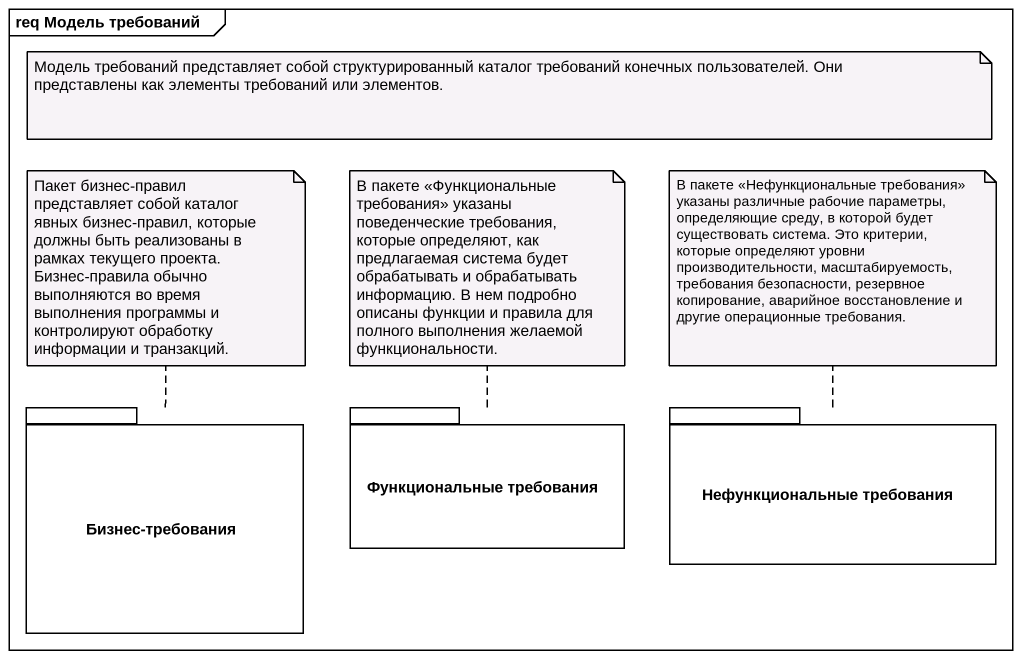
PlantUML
@startuml
mainframe req Модель требований
package "Бизнес-требования" as Бизнес_требования {
}
package "Функциональные требования" as Функциональные_требования {
}
package "Нефункциональные требования" as Нефункциональные_требования {
}
note as N1
  Модель требований представляет собой структурированный каталог требований конечных пользователей. Они представлены как элементы требований или элементов.
end note
note top of Бизнес_требования : Пакет бизнес-правил представляет собой каталог явных бизнес-правил, которые должны быть реализованы в рамках текущего проекта. Бизнес-правила обычно выполняются во время выполнения программы и контролируют обработку информации и транзакций.
note top of Функциональные_требования : В пакете <<Функциональные требования>> указаны поведенческие требования, которые определяют, как предлагаемая система будет обрабатывать и обрабатывать информацию. В нем подробно описаны функции и правила для полного выполнения желаемой функциональности.
note top of Нефункциональные_требования : В пакете <<Нефункциональные требования>> указаны различные рабочие параметры, определяющие среду, в которой будет существовать система. Это критерии, которые определяют уровни производительности, масштабируемость, требования безопасности, резервное копирование, аварийное восстановление и другие операционные требования.
@enduml
